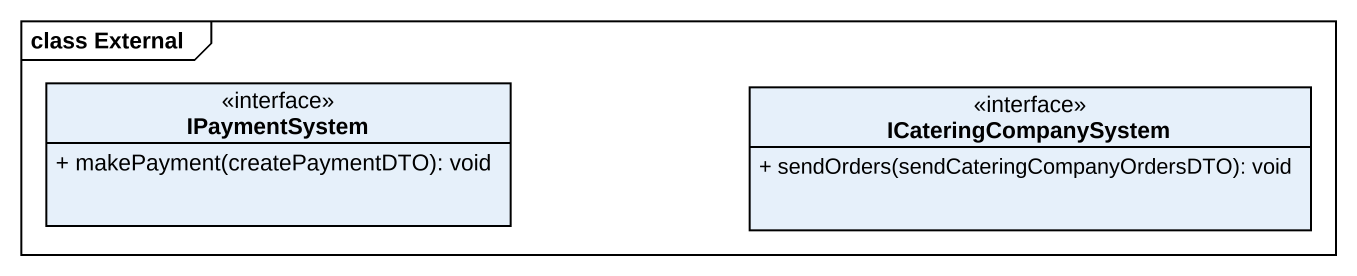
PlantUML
@startuml
mainframe class External
hide circle
hide empty members
skinparam classAttributeIconSize 0
class IPaymentSystem <<interface>> {
  + makePayment(createPaymentDTO): void
}
class ICateringCompanySystem <<interface>> {
  + sendOrders(sendCateringCompanyOrdersDTO): void
}
@enduml
